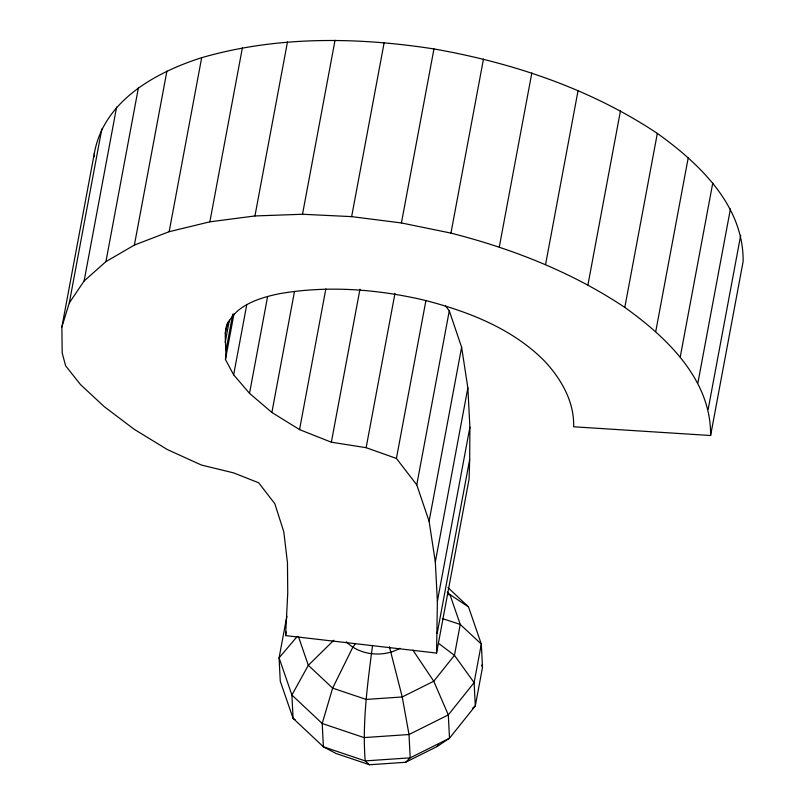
<?xml version="1.0" encoding="UTF-8"?>
<svg xmlns="http://www.w3.org/2000/svg" width="805" height="805" viewBox="0 0 805 805"><rect width="100%" height="100%" fill="white"/><g stroke="black" fill="none" stroke-linecap="round" stroke-linejoin="round"><path stroke-width="1.21" d="M225.269 333.693C228.298 307.188 258.113 297.92 280.382 293.533C328.329 285.373 377.625 289.196 424.778 300.285C468.46 311.585 512.584 328.581 544.804 361.334C561.276 379.135 574.448 401.826 573.623 426.781L710.604 435.515L743.126 261.504C743.78 205.728 699.434 163.526 657.333 133.409C590.397 88.802 512.775 62.78 433.955 48.944C357.007 37 277.031 35.883 201.683 57.688C155.405 72.42 103.875 100.877 94.396 152.97L61.874 326.981L62.186 352.882L65.597 365.762L80.51 384.589L104.237 406.646L134.083 429.216L167.38 449.582L201.431 465.038L233.551 472.867L258.687 482.789L274.797 503.699L283.773 531.672L287.466 562.765L287.747 593.074L285.574 635.598L436.562 653.076L437.377 601.244L435.324 561.93L429.095 521.238L416.759 484.852L396.412 458.437L366.134 447.681L331.358 442.207L299.551 429.608L271.879 412.462L249.52 393.343L233.651 374.828L225.45 359.503C227.05 347.599 223.186 335.534 227.121 323.811M436.562 653.076L469.084 479.066L469.677 459.514L469.899 427.244L467.856 387.919L461.617 347.227L449.281 310.841L445.517 305.95M372.544 645.469C367.583 683.666 362.19 722.316 365.188 760.906L369.465 764.75L405.549 762.295L437.065 746.557L449.492 738.215L475.302 705.935L482.507 667.385L481.32 644.07L468.5 606.879L447.993 587.63M61.874 326.981L69.3 302.911L101.822 128.901M69.3 302.911L84.102 281.015L116.624 107.005M84.102 281.015L105.918 261.625L138.44 87.624M105.918 261.625L134.385 245.072L166.917 71.071M134.385 245.072L169.161 231.699L201.683 57.688M169.161 231.699L209.853 221.828L242.386 47.817M227.402 324.516L227.855 322.05M225.229 342.346L229.375 320.128M226.074 349.944L232.766 314.151M225.45 359.503L233.983 313.839M209.853 221.828L254.944 215.951L287.476 41.941M233.651 374.828L246.803 304.481M249.52 393.343L267.512 297.085M254.944 215.951L302.509 214.261L335.041 40.25M271.879 412.462L294.479 291.521M299.551 429.608L325.844 288.925M302.509 214.261L351.644 216.626L384.166 42.625M286.288 619.297L279.083 657.856L280.261 681.171L293.08 718.352L323.399 746.809L335.947 753.45L369.465 764.75M286.5 618.663L286.962 616.197M285.574 635.598L286.268 631.895M331.358 442.207L359.966 289.176M351.644 216.626L401.423 222.955L433.955 48.944M366.134 447.681L394.973 293.412M396.412 458.437L425.936 300.476M710.604 435.515C711.258 379.739 666.912 337.537 624.801 307.409C572.013 272.13 512.262 248.755 450.951 233.108L483.473 59.097M416.759 484.852L449.281 310.841M429.095 521.238L461.617 347.227M435.324 561.93L467.856 387.919M499.301 246.984L531.833 72.973M437.377 601.244L469.899 427.244M437.145 633.525L469.677 459.514M545.579 264.463L578.101 90.452M587.932 284.9L620.454 110.889M624.801 307.409L657.333 133.409M655.743 331.559L688.265 157.559M680.255 356.897L712.787 182.896M697.885 382.969L730.417 208.958M708.159 409.322L740.691 235.312M355.357 643.648L352.59 647.703L332.636 688.124L322.211 723.494L323.399 746.809L365.188 760.906L410.198 757.837L449.492 738.215L448.315 714.9L433.754 681.231L412.885 650.098M437.065 746.557L438.594 744.645M297.256 636.413L279.083 657.856L291.903 695.037L293.08 718.352L295.143 719.72M333.834 640.227L308.325 665.302L291.903 695.037L322.211 723.494L364.011 737.591L409.01 734.522L448.315 714.9L474.115 682.62L481.32 644.07L460.229 624.428L442.408 618.582M405.549 762.295L410.198 757.837L409.01 734.522L402.238 696.969L389.409 646.717M472.525 708.259L475.302 705.935L474.115 682.62L454.453 655.34L438.795 643.537M399.964 648.236C383.593 657.715 359.644 655.512 346.301 641.786M447.469 594.694L449.945 594.603L468.5 606.879M401.423 222.955L450.951 233.108M447.248 592.067L449.945 594.603L460.229 624.428L454.453 655.34L433.754 681.231L402.238 696.969L366.154 699.424L332.636 688.124L308.325 665.302L298.444 636.624M481.702 665.061L482.507 667.385M94.396 152.97L94.447 156.673"/></g></svg>
